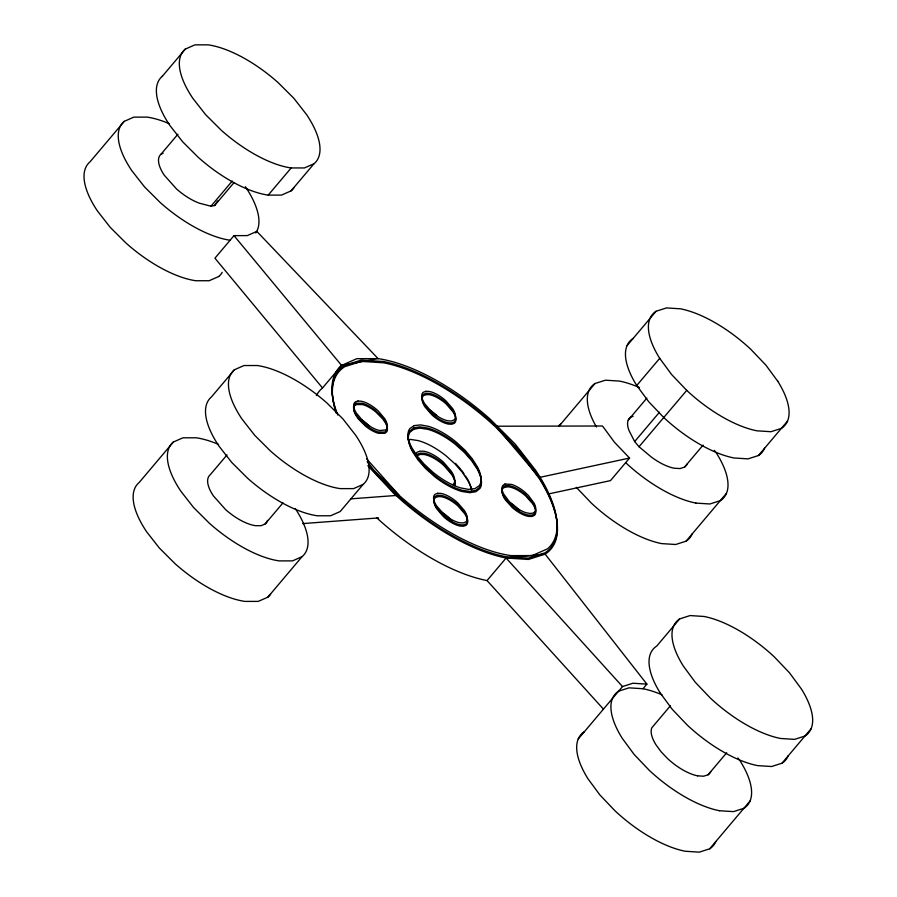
<?xml version="1.0" encoding="UTF-8"?>
<svg xmlns="http://www.w3.org/2000/svg" width="897" height="897" viewBox="0 0 897 897"><rect width="100%" height="100%" fill="white"/><g stroke="black" fill="none" stroke-linecap="round" stroke-linejoin="round"><path stroke-width="1.35" d="M177.92 134.214L161.068 154.149A36.003 15.417 40.2 0 0 164.297 175.24L176.44 188.863A37.573 16.09 40.2 0 0 199.47 203.227L210.974 206.209L214.652 205.525L217.601 200.883M162.379 76.234L185.331 49.088L194.873 44.872L208.16 44.85A87.749 37.584 40.2 0 1 278.092 82.58L293.79 98.222L306.46 114.435A84.15 36.048 40.2 0 1 314.017 163.736M210.974 206.209L232.245 181.026M214.652 205.525L234.162 182.439M367.187 461.574L373.948 470.219L399.042 495.256A140.403 60.144 40.2 0 0 510.942 555.613L532.201 555.591L547.484 548.841A134.64 57.666 40.2 0 0 535.397 469.972L515.113 444.049L490.02 419.011A140.403 60.144 40.2 0 0 378.119 358.643L256.834 231.392L247.28 235.608L233.994 235.631L214.932 258.19L322.516 387.975A134.64 57.666 40.2 0 0 316.383 395.566M268.225 195.109L291.177 167.952L304.464 167.941L314.017 163.725L291.065 190.882L281.512 195.098L268.225 195.109A87.749 37.584 40.2 0 1 198.293 157.379L182.607 141.737L169.925 125.535A84.15 36.048 40.2 0 1 162.368 76.234M218.543 444.43A87.749 37.584 40.2 0 0 196.208 437.792L182.921 437.814L173.368 442.03L139.136 482.541A84.15 36.048 40.2 0 0 146.682 531.843L159.363 548.045L175.05 563.686A87.749 37.584 40.2 0 0 244.982 601.416L258.269 601.394L267.822 597.189A84.15 36.048 40.2 0 0 270.602 594.173M234.442 369.755L211.49 396.911A84.15 36.048 40.2 0 0 219.047 446.201L231.718 462.415L247.404 478.056A87.749 37.584 40.2 0 0 317.347 515.786L330.623 515.764L340.176 511.548L363.128 484.402A84.15 36.048 40.2 0 0 355.571 435.101L342.901 418.899L327.214 403.246A87.749 37.584 40.2 0 0 257.271 365.528L243.984 365.539L234.442 369.755A84.15 36.048 40.2 0 0 241.988 419.056L254.67 435.258L270.356 450.899A87.749 37.584 40.2 0 0 340.288 488.63L353.575 488.607L363.128 484.402M227.031 454.891L210.178 474.827A36.003 15.417 40.2 0 0 213.419 495.918L225.551 509.541A37.551 16.079 40.2 0 0 255.477 525.687L261.162 525.676L265.243 523.87L282.97 502.892M322.516 387.975L341.578 365.415L356.86 358.677L378.119 358.643L341.578 365.415L233.994 235.631M267.822 597.189L302.054 556.667A84.15 36.048 40.2 0 0 295.326 508.599M559.145 426.019L595.025 383.512L605.441 380.193L619.423 381.079A87.749 37.584 40.2 0 1 639.516 387.605M627.003 345.715L656.099 311.248L666.516 307.918L680.487 308.815A87.749 37.584 40.2 0 1 750.744 349.258L765.87 365.113L777.777 381.292M787.532 421.074L758.436 455.541L748.008 458.872L734.038 457.975A87.749 37.584 40.2 0 1 663.78 417.531L648.666 401.677L636.747 385.497L659.699 358.34A84.15 36.048 40.2 0 1 656.099 311.248M376.65 517.737A140.403 60.144 40.2 0 0 487.037 580.572L506.11 558.024L545.141 554.133L646.894 684.131L643.003 688.728L629.032 687.842L618.616 691.161A84.15 36.048 40.2 0 0 622.204 738.253L634.123 754.444L649.249 770.299A87.749 37.584 40.2 0 0 719.495 810.731M628.236 420.155L646.849 398.122M703.091 445.114L684.467 467.146L680.016 468.57L674.028 468.189A37.573 16.09 40.2 0 1 651.379 457.066L639.023 446.751L634.661 441.582L659.486 412.205M336.599 413.237A134.64 57.666 40.2 0 1 344.538 365.415L361.199 360.089L383.568 361.513A140.403 60.144 40.2 0 1 495.974 426.221L602.515 426.008L614.423 442.199L629.548 458.053L610.487 480.613L548.897 493.866M639.023 446.751L686.732 390.386A87.749 37.584 40.2 0 0 756.978 430.818L770.96 431.715L781.377 428.385A84.15 36.048 40.2 0 0 777.789 381.292M576.3 487.306L591.426 503.172A87.749 37.584 40.2 0 0 661.672 543.604L675.654 544.501L686.07 541.171L726.458 493.339M578.229 739.005L622.496 686.564L632.912 683.245L646.894 684.131M679.679 618.896A84.15 36.048 40.2 0 0 683.279 665.989L695.197 682.168L710.312 698.034A87.749 37.584 40.2 0 0 780.569 738.466L794.551 739.363L804.968 736.033A84.15 36.048 40.2 0 0 801.369 688.941L789.45 672.761L774.324 656.907A87.749 37.584 40.2 0 0 704.078 616.474L690.096 615.566L679.679 618.896L656.739 646.053A84.15 36.048 40.2 0 0 660.327 693.146M670.395 705.793L651.816 727.803A35.97 15.406 40.2 0 0 655.999 744.824L661.089 751.753L667.559 758.537A37.551 16.079 40.2 0 0 697.619 775.838M697.619 775.838L703.596 776.219L708.058 774.795L726.671 752.762M584.373 731.683A84.15 36.048 40.2 0 0 587.972 778.775L599.891 794.955L615.006 810.821A87.749 37.584 40.2 0 0 685.263 851.253L699.245 852.15L709.662 848.82L750.049 800.987M660.338 693.146L672.245 709.325L687.371 725.18A87.749 37.584 40.2 0 0 757.617 765.612L771.599 766.52L782.016 763.19L811.112 728.723M161.068 154.149L163.119 153.252M218.711 276.511L209.158 280.727L195.871 280.75A87.749 37.584 40.2 0 1 125.939 243.009L110.253 227.367L97.571 211.165A84.15 36.048 40.2 0 1 90.014 161.864L124.257 121.353L133.81 117.137L147.097 117.115A87.749 37.584 40.2 0 1 169.432 123.752M302.054 556.667L292.5 560.883L279.225 560.905A87.749 37.584 40.2 0 1 209.281 523.164L193.595 507.523L180.925 491.321A84.15 36.048 40.2 0 1 173.356 442.019M417.598 455.463L420.39 454.409L424.214 454.532A24.567 10.529 40.2 0 1 443.847 465.476L451.606 474.423A23.557 10.091 40.2 0 1 454.757 485.759M633.091 416.32L630.86 417.027A35.992 15.417 40.2 0 0 629.032 430.582L634.661 441.582M629.548 458.053L539.22 477.484L495.974 426.221L520.17 451.595L539.22 477.484A134.64 57.666 40.2 0 1 544.984 552.832L528.322 558.158L505.953 556.734A140.403 60.144 40.2 0 1 393.548 492.027L369.351 466.653M408 439.822L410.434 439.418L418.204 440.606A45.691 19.566 40.2 0 1 446.067 455.844L454.757 463.659L462.134 472.024L467.673 480.366A43.695 18.714 40.2 0 1 471.026 488.114M350.783 498.855L399.042 495.256L366.626 458.849M302.771 523.579L378.601 517.917M695.915 503.094L709.886 503.979L720.313 500.661A84.15 36.048 40.2 0 0 716.714 453.568L714.326 450.328M367.848 465.689L393.705 493.316A140.403 60.144 40.2 0 0 506.099 558.012L528.468 559.448L545.141 554.133A134.64 57.666 40.2 0 0 539.389 478.785L520.316 452.895L496.119 427.51A140.403 60.144 40.2 0 0 383.725 362.825L361.356 361.379L344.683 366.705A134.64 57.666 40.2 0 0 336.263 413.102M719.506 810.742L733.477 811.628L743.893 808.309A84.15 36.048 40.2 0 0 740.305 761.217L737.917 757.976M369.867 426.423L365.841 422.823A21.091 9.037 40.2 0 0 361.491 419.729M519.015 510.045L516.19 507.231A21.057 9.026 40.2 0 0 508.655 501.737M452.234 521.135L448.534 517.345A21.057 9.026 40.2 0 0 439.945 511.111M686.732 390.386L671.606 374.52L659.699 358.34M506.11 558.024L622.496 686.564M487.049 580.583L603.434 709.123M455.53 463.413L461.058 469.68M461.977 470.734L464.063 473.863M465.442 475.948L467.528 479.076A43.695 18.714 40.2 0 1 470.544 485.782M267.452 520.395A35.97 15.406 40.2 0 1 265.243 523.87M337.81 415.064A134.64 57.666 40.2 0 1 341.566 365.404M471.217 487.149A43.695 18.714 40.2 0 1 471.553 489.807M452.783 484.638A23.557 10.091 40.2 0 0 451.225 471.138L443.466 462.19A24.567 10.529 40.2 0 0 423.833 451.247L420.009 451.124L417.217 452.178A23.557 10.091 40.2 0 0 415.625 454.342M692.226 533.861A84.15 36.048 40.2 0 1 686.07 541.171M558.573 425.727A84.15 36.048 40.2 0 1 560.793 424.034M695.904 503.082A87.749 37.584 40.2 0 1 625.658 462.65M596.427 426.972A84.15 36.048 40.2 0 1 595.025 383.512M687.102 464.018A36.003 15.417 40.2 0 1 684.467 467.146M764.58 448.231A84.15 36.048 40.2 0 1 758.436 455.541M636.747 385.497A84.15 36.048 40.2 0 1 633.147 338.404M470.869 486.824A43.695 18.714 40.2 0 1 471.53 489.639M415.86 456.338A23.557 10.091 40.2 0 1 417.441 454.174L420.245 453.12L424.057 453.243A24.567 10.529 40.2 0 1 443.69 464.186L451.449 473.134A23.557 10.091 40.2 0 1 454.6 484.47M715.817 841.509A84.15 36.048 40.2 0 1 709.662 848.82M643.014 688.739A87.749 37.584 40.2 0 1 661.93 694.749M710.693 771.667A36.003 15.417 40.2 0 1 708.058 774.795M788.171 755.879A84.15 36.048 40.2 0 1 782.016 763.19M428.138 409.122A21.057 9.026 40.2 0 1 436.738 415.367M222.232 272.329A84.15 36.048 40.2 0 1 218.711 276.523M230.103 240.228A87.749 37.584 40.2 0 1 160.171 202.498L144.484 186.856L131.803 170.643A84.15 36.048 40.2 0 1 124.246 121.342M245.397 186.699A84.15 36.048 40.2 0 1 255.723 232.985M293.846 187.865A84.15 36.048 40.2 0 1 291.077 190.882M291.177 167.963A87.749 37.584 40.2 0 1 221.245 130.222L205.559 114.581L192.877 98.378A84.15 36.048 40.2 0 1 185.32 49.077M356.019 403.258L354.214 404.738A20.171 8.645 40.2 0 0 355.548 413.764L358.138 417.61L365.584 425.066A21.091 9.037 40.2 0 0 378.433 432.04L384.779 432.062L386.573 430.582A20.171 8.645 40.2 0 0 385.25 421.556L382.66 417.71L375.215 410.254A21.091 9.037 40.2 0 0 362.366 403.28L356.019 403.258M356.165 404.547L354.371 406.027A20.171 8.645 40.2 0 0 355.694 415.053L358.284 418.899L365.729 426.355A21.091 9.037 40.2 0 0 378.579 433.329L384.925 433.352L386.73 431.872A20.171 8.645 40.2 0 0 385.396 422.857L382.817 419L375.372 411.544A21.091 9.037 40.2 0 0 362.511 404.569L356.165 404.547M413.741 427.858L409.783 431.009A43.695 18.714 40.2 0 0 412.463 450.451L418.013 458.793L425.38 467.158L434.07 474.984A45.691 19.566 40.2 0 0 461.944 490.222L469.714 491.399L475.78 490.39L479.738 487.239A43.695 18.714 40.2 0 0 477.058 467.797L471.508 459.455L464.141 451.09L455.452 443.275A45.691 19.566 40.2 0 0 427.589 428.037L419.807 426.849L413.741 427.858M413.887 429.158L409.929 432.298A43.695 18.714 40.2 0 0 412.62 451.74L418.159 460.083L425.526 468.447L434.215 476.273A45.691 19.566 40.2 0 0 462.09 491.511L469.86 492.688L475.937 491.679L479.895 488.529A43.695 18.714 40.2 0 0 477.204 469.086L471.665 460.744L464.287 452.38L455.598 444.564A45.691 19.566 40.2 0 0 427.734 429.327L419.964 428.138L413.887 429.158M414.179 425.615L409.929 428.497A43.695 18.714 40.2 0 0 411.678 447.424L416.959 455.721L424.124 464.119L432.679 472.035A45.691 19.566 40.2 0 0 460.621 487.912L468.57 489.381L474.883 488.641L479.133 485.759A43.695 18.714 40.2 0 0 477.383 466.844L472.102 458.535L464.938 450.148L456.382 442.232A45.691 19.566 40.2 0 0 428.441 426.344L420.491 424.886L414.179 425.615M504.944 484.032L502.959 485.333A20.171 8.645 40.2 0 0 503.677 494.012L509.373 501.715L513.308 505.381A21.091 9.037 40.2 0 0 526.214 512.77L529.903 513.476L532.84 513.162L534.825 511.862A20.171 8.645 40.2 0 0 534.107 503.172L528.411 495.469L524.476 491.814A21.091 9.037 40.2 0 0 511.57 484.414L504.944 484.032M505.594 485.613L503.307 486.623A20.194 8.656 40.2 0 0 505.123 498.463L511.94 506.11A21.057 9.026 40.2 0 0 528.725 515.158L531.91 515.147L534.197 514.138A20.194 8.656 40.2 0 0 532.381 502.298L525.575 494.662A21.057 9.026 40.2 0 0 508.79 485.613L505.594 485.613M505.751 486.903L503.452 487.923A20.194 8.656 40.2 0 0 505.28 499.752L512.086 507.399A21.057 9.026 40.2 0 0 528.871 516.448L532.056 516.437L534.343 515.427A20.194 8.656 40.2 0 0 532.526 503.598L525.72 495.951A21.057 9.026 40.2 0 0 508.935 486.903L505.751 486.903M425.783 391.316L423.384 392.224A20.194 8.645 40.2 0 0 424.718 403.785L431.379 411.465A21.057 9.026 40.2 0 0 448.208 420.839L451.471 420.951L453.871 420.043A20.194 8.645 40.2 0 0 452.537 408.471L445.887 400.802A21.057 9.026 40.2 0 0 429.058 391.417L425.783 391.316M426.008 393.312L423.619 394.209A20.194 8.645 40.2 0 0 424.954 405.78L431.603 413.45A21.057 9.026 40.2 0 0 448.433 422.835L451.707 422.947L454.106 422.038A20.194 8.645 40.2 0 0 452.772 410.467L446.112 402.798A21.057 9.026 40.2 0 0 429.282 393.413L426.008 393.312M426.165 394.602L423.765 395.499A20.194 8.645 40.2 0 0 425.1 407.07L431.76 414.739A21.057 9.026 40.2 0 0 448.578 424.124L451.853 424.236L454.252 423.328A20.194 8.645 40.2 0 0 452.918 411.757L446.269 404.087A21.057 9.026 40.2 0 0 429.439 394.702L426.165 394.602M437.579 493.294L435.191 494.202A20.194 8.645 40.2 0 0 436.525 505.773L443.174 513.443A21.057 9.026 40.2 0 0 460.004 522.828L463.278 522.929L465.678 522.032A20.194 8.645 40.2 0 0 464.332 510.46L457.683 502.791A21.057 9.026 40.2 0 0 440.853 493.406L437.579 493.294M437.814 495.29L435.415 496.198A20.194 8.645 40.2 0 0 436.749 507.769L443.41 515.439A21.057 9.026 40.2 0 0 460.228 524.823L463.502 524.924L465.902 524.016A20.194 8.645 40.2 0 0 464.568 512.445L457.918 504.776A21.057 9.026 40.2 0 0 441.089 495.402L437.814 495.29M437.96 496.579L435.561 497.487A20.194 8.645 40.2 0 0 436.906 509.059L443.555 516.728A21.057 9.026 40.2 0 0 460.385 526.113L463.659 526.214L466.059 525.317A20.194 8.645 40.2 0 0 464.713 513.746L458.064 506.076A21.057 9.026 40.2 0 0 441.234 496.691L437.96 496.579M358.004 401.015L355.504 401.811A20.194 8.656 40.2 0 0 356.367 413.113L362.848 420.805A21.057 9.026 40.2 0 0 379.711 430.515L385.564 429.932A20.194 8.656 40.2 0 0 384.712 418.63L378.22 410.949A21.057 9.026 40.2 0 0 361.368 401.239L358.004 401.015"/></g></svg>
